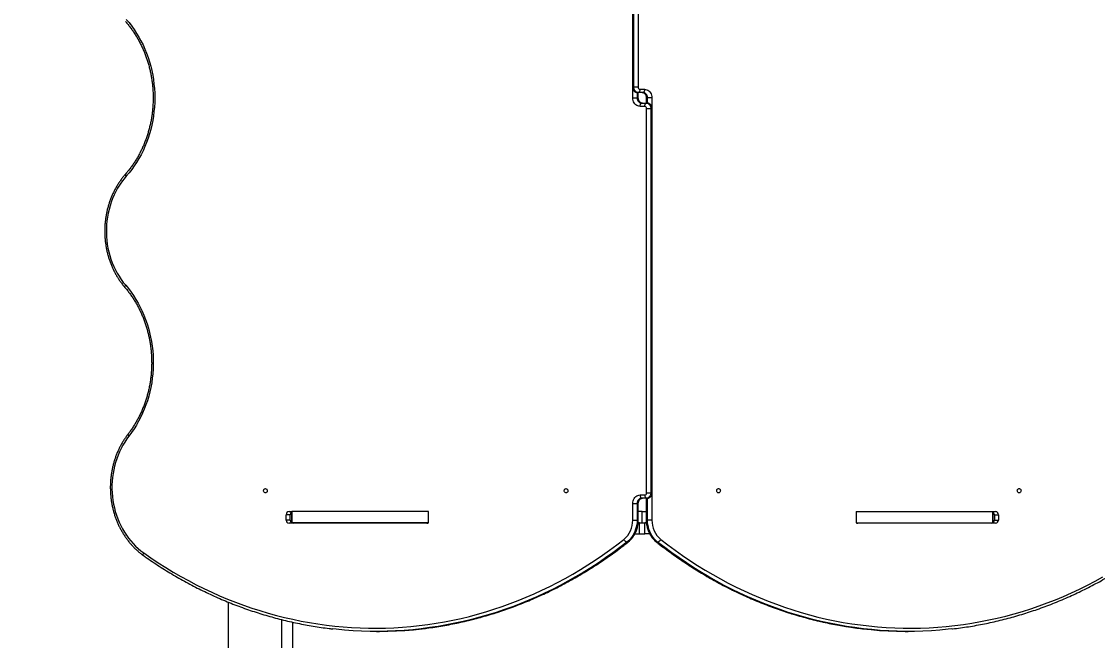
# Model space of a CAD drawing. Header units: millimetres. Extents: x -5839 to 7543, y -6363 to 7210.
# Drawn here: x -1810 to 205, y 1993 to 3152 of the extents above; entities that cross this region are included whole.
import ezdxf

# ---------------------------------------------------------------- set-up
doc = ezdxf.new("R2010")
doc.units = ezdxf.units.MM
for name, color, linetype in [('DIKOM_ОБЪЕКТ', 7, 'Continuous'), ('DIKOM_РАЗМЕР_ЗОНА', 7, 'Continuous'), ('DIKOM_РАЗМЕР_ОБЪЕКТА', 7, 'Continuous')]:
    doc.layers.add(name, color=color, linetype=linetype)
doc.styles.add('style1', font='arial.ttf', dxfattribs={"width": 0.8})
doc.dimstyles.new('1-50', dxfattribs={"dimtxt": 300, "dimasz": 200, "dimexe": 100, "dimexo": 0, "dimgap": 100, "dimtad": 1, "dimdec": 0, "dimtxsty": 'style1', "dimcen": 0, "dimclrd": 7, "dimclre": 7, "dimadec": 1, "dimazin": 2, "dimtfac": 1, "dimtdec": 0, "dimtmove": 0, "dimatfit": 3, "dimfxl": 0, "dimlwd": 25, "dimlwe": 18, "dimarcsym": 0})

# ---------------------------------------------------------------- blocks, each defined once
blk = doc.blocks.new('*D9')
at = {"layer": 'Defpoints', "color": 0, "transparency": 16777216}
for p in [(-4446.7, 5684.5), (1527.1, 5684.5), (1157.2, -2712.8)]:
    blk.add_point(p, dxfattribs=at)
at = {"layer": 'DIKOM_РАЗМЕР_ОБЪЕКТА', "color": 7, "lineweight": 18, "transparency": 16777216}
for p, q in [((1527.1, 5684.5), (-4546.7, 5684.5)), ((1157.2, -2712.8), (-4546.7, -2712.8))]:
    blk.add_line(p, q, dxfattribs=at)
at = {"layer": 'DIKOM_РАЗМЕР_ОБЪЕКТА', "color": 7, "lineweight": 25, "transparency": 16777216}
blk.add_line((-4446.7, -2512.8), (-4446.7, 5484.5), dxfattribs=at)
at = {"layer": 'DIKOM_РАЗМЕР_ОБЪЕКТА', "color": 7, "transparency": 16777216}
for points in [[(-4480, 5484.5), (-4413.4, 5484.5), (-4446.7, 5684.5)], [(-4480, -2512.8), (-4413.4, -2512.8), (-4446.7, -2712.8)]]:
    blk.add_solid(points, dxfattribs=at)
at = {"layer": 'DIKOM_РАЗМЕР_ОБЪЕКТА', "color": 0, "transparency": 16777216, "insert": (-4699.9, 2022.1), "char_height": 300, "attachment_point": 5, "rotation": 90, "style": 'style1'}
blk.add_mtext('8400', dxfattribs=at)
blk = doc.blocks.new('*D10')
at = {"layer": 'Defpoints', "color": 0, "transparency": 16777216}
for p in [(-539.6, 7210.2), (-5389, -4715.6), (1451.9, -4715.6)]:
    blk.add_point(p, dxfattribs=at)
at = {"layer": 'DIKOM_РАЗМЕР_ЗОНА', "color": 7, "lineweight": 18, "transparency": 16777216}
for p, q in [((-539.6, 7210.2), (-5489, 7210.2)), ((1451.9, -4715.6), (-5489, -4715.6))]:
    blk.add_line(p, q, dxfattribs=at)
at = {"layer": 'DIKOM_РАЗМЕР_ЗОНА', "color": 7, "lineweight": 25, "transparency": 16777216}
blk.add_line((-5389, 7010.2), (-5389, -4515.6), dxfattribs=at)
at = {"layer": 'DIKOM_РАЗМЕР_ЗОНА', "color": 7, "transparency": 16777216}
for points in [[(-5422.3, 7010.2), (-5355.6, 7010.2), (-5389, 7210.2)], [(-5422.3, -4515.6), (-5355.6, -4515.6), (-5389, -4715.6)]]:
    blk.add_solid(points, dxfattribs=at)
at = {"layer": 'DIKOM_РАЗМЕР_ЗОНА', "color": 0, "transparency": 16777216, "insert": (-5642.1, 2127.8), "char_height": 300, "attachment_point": 5, "rotation": 90, "style": 'style1'}
blk.add_mtext('11900', dxfattribs=at)
blk = doc.blocks.new('*D11')
at = {"layer": 'Defpoints', "color": 0, "transparency": 16777216}
for p in [(7543.4, 2834.4), (-3824.1, 2391.4), (-3824.1, -6263.5)]:
    blk.add_point(p, dxfattribs=at)
at = {"layer": 'DIKOM_РАЗМЕР_ЗОНА', "color": 7, "lineweight": 18, "transparency": 16777216}
for p, q in [((7543.4, 2834.4), (7543.4, -6363.5)), ((-3824.1, 2391.4), (-3824.1, -6363.5))]:
    blk.add_line(p, q, dxfattribs=at)
at = {"layer": 'DIKOM_РАЗМЕР_ЗОНА', "color": 7, "lineweight": 25, "transparency": 16777216}
blk.add_line((7343.4, -6263.5), (-3624.1, -6263.5), dxfattribs=at)
at = {"layer": 'DIKOM_РАЗМЕР_ЗОНА', "color": 7, "transparency": 16777216}
for points in [[(-3624.1, -6230.1), (-3624.1, -6296.8), (-3824.1, -6263.5)], [(7343.4, -6230.1), (7343.4, -6296.8), (7543.4, -6263.5)]]:
    blk.add_solid(points, dxfattribs=at)
at = {"layer": 'DIKOM_РАЗМЕР_ЗОНА', "color": 0, "transparency": 16777216, "insert": (981.3, -6010.3), "char_height": 300, "attachment_point": 5, "style": 'style1'}
blk.add_mtext('11400', dxfattribs=at)

msp = doc.modelspace()

# ---------------------------------------------------------------- linework, layer by layer
at = {"layer": 'DIKOM_ОБЪЕКТ', "color": 7, "linetype": 'Continuous', "lineweight": 15}
for p, q in [((-665.9, 3749.4), (-665.9, 3029.4)), ((-665.1, 3749.4), (-665.1, 3029.4)), ((-663.6, 3029.4), (-663.6, 3749.4)), ((-655.4, 3749.4), (-655.4, 3029.4)), ((-665.1, 3029.4), (-665.9, 3029.4)), ((-665.5, 3009.4), (-665.5, 3026.2)), ((-665.1, 3029.4), (-663.6, 3029.4)), ((-655.4, 3029.4), (-663.6, 3029.4)), ((-652, 3025.4), (-643.3, 3025.4)), ((-665.5, 3009.4), (-657.3, 3009.4)), ((-657.3, 3019.4), (-657.3, 3009.4)), ((-655.8, 3009.4), (-657.3, 3009.4)), ((-656.5, 3019.4), (-655, 3019.4)), ((-655.8, 3009.4), (-655.8, 3019.4)), ((-655.8, 3009.4), (-655, 3009.4)), ((-655, 3009.4), (-655, 3019.4)), ((-646.3, 3019.4), (-655, 3019.4)), ((-640, 3009.4), (-640, 2999.4)), ((-639.2, 3009.4), (-640, 3009.4)), ((-639.2, 3009.4), (-637.7, 3009.4)), ((-639.2, 3009.4), (-639.2, 2999.4)), ((-629.5, 3009.4), (-637.7, 3009.4)), ((-637.7, 2999.3), (-637.7, 3009.4)), ((-629.5, 3009.4), (-629.5, 2992.5)), ((-642.9, 2993.4), (-651.6, 2993.4)), ((-648.6, 2999.4), (-639.9, 2999.4)), ((-638.4, 2999.4), (-639.9, 2999.4)), ((-639.5, 2269.4), (-639.5, 2989.4)), ((-639.5, 2989.4), (-631.3, 2989.4)), ((-631.3, 2989.4), (-631.3, 2269.4)), ((-629.8, 2989.4), (-631.3, 2989.4)), ((-629.8, 2269.4), (-629.8, 2989.4)), ((-629.8, 2989.4), (-629, 2989.4)), ((-629, 2269.4), (-629, 2989.4)), ((-651.6, 2265.4), (-642.9, 2265.4)), ((-639.9, 2259.4), (-648.6, 2259.4)), ((-640, 2259.4), (-640, 2218.5)), ((-638.4, 2259.4), (-639.9, 2259.4)), ((-639.5, 2269.4), (-631.3, 2269.4)), ((-639.2, 2259.4), (-639.2, 2218.5)), ((-637.7, 2218.5), (-637.7, 2259.4)), ((-629.8, 2269.4), (-631.3, 2269.4)), ((-629.8, 2269.4), (-629, 2269.4)), ((-629.5, 2266.3), (-629.5, 2218.5)), ((-665.5, 2218.5), (-665.5, 2249.4)), ((-665.5, 2249.4), (-657.3, 2249.4)), ((-657.3, 2249.4), (-657.3, 2218.5)), ((-655.8, 2249.4), (-657.3, 2249.4)), ((-655.8, 2218.5), (-655.8, 2249.4)), ((-655.8, 2249.4), (-655, 2249.4)), ((-655, 2218.5), (-655, 2249.4)), ((-1314.1, 2218.4), (-1314.1, 2228.4)), ((-1306.6, 2228.4), (-1314.1, 2228.4)), ((-1306.6, 2218.4), (-1314.1, 2218.4)), ((-1308.9, 2234.4), (-1303.8, 2234.4)), ((-1306.6, 2218.4), (-1306.6, 2228.4)), ((-1303.9, 2213.4), (-1303.9, 2233.6)), ((-1303.8, 2234.4), (-1303.8, 2213.4)), ((-1303.4, 2234.4), (-1303.8, 2234.4)), ((-1303.4, 2213.4), (-1303.4, 2234.4)), ((-1047.7, 2234.4), (-1303.4, 2234.4)), ((-1047.7, 2213.4), (-1047.7, 2234.4)), ((-665.5, 2218.5), (-657.3, 2218.5)), ((-655.8, 2218.5), (-657.3, 2218.5)), ((-655.8, 2218.5), (-655, 2218.5)), ((-647.5, 2234.4), (-655, 2234.4)), ((-655, 2213.4), (-655, 2218.5)), ((-647.5, 2213.4), (-647.5, 2234.4)), ((-647.5, 2234.4), (-640, 2234.4)), ((-639.2, 2218.5), (-640, 2218.5)), ((-640, 2218.5), (-640, 2213.4)), ((-639.2, 2218.5), (-637.7, 2218.5)), ((-629.5, 2218.5), (-637.7, 2218.5)), ((-247.2, 2234.4), (-247.2, 2213.4)), ((-247.2, 2234.4), (8.5, 2234.4)), ((8.5, 2234.4), (8.5, 2213.4)), ((8.5, 2234.4), (8.9, 2234.4)), ((8.9, 2213.4), (8.9, 2234.4)), ((8.9, 2234.4), (14, 2234.4)), ((9, 2233.6), (9, 2213.4)), ((11.7, 2228.4), (19.2, 2228.4)), ((11.7, 2228.4), (11.7, 2218.4)), ((11.7, 2218.4), (19.2, 2218.4)), ((19.2, 2228.4), (19.2, 2218.4)), ((-1050.8, 2212.4), (-1308.9, 2212.4)), ((-1304.3, 2213.4), (-1303.9, 2213.4)), ((-1303.4, 2213.4), (-1303.8, 2213.4)), ((-1047.7, 2213.4), (-1303.4, 2213.4)), ((-1301.5, 2213.4), (-1301.5, 2212.4)), ((-655.2, 2213.4), (-652.5, 2213.4)), ((-655.2, 2213.4), (-655, 2213.4)), ((-652.5, 2213.4), (-655, 2213.4)), ((-652.5, 2192.4), (-652.5, 2213.4)), ((-652.5, 2213.4), (-642.5, 2213.4)), ((-642.5, 2192.4), (-642.5, 2213.4)), ((-639.7, 2213.4), (-642.5, 2213.4)), ((-642.5, 2213.4), (-640, 2213.4)), ((-639.7, 2213.4), (-640, 2213.4)), ((-247.2, 2213.4), (8.5, 2213.4)), ((14, 2212.4), (-244.1, 2212.4)), ((8.5, 2213.4), (8.9, 2213.4)), ((9.4, 2213.4), (9, 2213.4)), ((-674.7, 2177.2), (-676.2, 2177.2)), ((-661.5, 2192.4), (-652.5, 2192.4)), ((-652.5, 2192.4), (-642.5, 2192.4)), ((-633.5, 2192.4), (-642.5, 2192.4)), ((-620.3, 2177.2), (-618.8, 2177.2)), ((-1422.5, 1917.8), (-1422.5, 2064.6)), ((-1322.5, 1943.2), (-1322.5, 2031.9)), ((-1301.5, 1943.2), (-1301.5, 2027)), ((-1145.4, 2009.9), (-1143.9, 2009.9)), ((-151, 2009.9), (-149.5, 2009.9))]:
    msp.add_line(p, q, dxfattribs=at)
at = {"layer": 'DIKOM_ОБЪЕКТ', "color": 7, "linetype": 'Continuous', "lineweight": 15, "flags": 128}
for points in [[(-1613.7, 3156.3), (-1608.5, 3150.2), (-1603.5, 3143.8), (-1598.8, 3137.1), (-1594.3, 3130.2), (-1590, 3123.2), (-1586.1, 3115.9), (-1582.3, 3108.4), (-1578.9, 3100.8), (-1575.7, 3093), (-1572.8, 3085.1), (-1570.2, 3077), (-1567.9, 3068.8), (-1565.9, 3060.5), (-1564.2, 3052.1), (-1562.9, 3043.7), (-1561.8, 3035.2), (-1561, 3026.6), (-1560.5, 3018), (-1560.4, 3009.4), (-1560.5, 3000.8), (-1561, 2992.2), (-1561.8, 2983.6), (-1562.8, 2975.1), (-1564.2, 2966.7), (-1565.9, 2958.3), (-1567.9, 2950), (-1570.2, 2941.8), (-1572.8, 2933.7), (-1575.7, 2925.8), (-1578.9, 2918), (-1582.3, 2910.4), (-1586, 2902.9), (-1590, 2895.6), (-1594.3, 2888.5), (-1598.8, 2881.7), (-1603.5, 2875), (-1608.5, 2868.6), (-1613.7, 2862.5)], [(-665.1, 3029.4), (-665, 3027.4), (-664.5, 3025.6), (-663.7, 3023.8), (-662.6, 3022.3), (-661.3, 3021.1), (-659.8, 3020.1), (-658.2, 3019.6), (-656.5, 3019.4)], [(-655, 3019.4), (-656.7, 3019.6), (-658.3, 3020.1), (-659.8, 3021.1), (-661.1, 3022.3), (-662.2, 3023.8), (-663, 3025.6), (-663.5, 3027.4), (-663.6, 3029.4)], [(-652, 3025.4), (-652, 3024.2), (-652.2, 3023.1), (-652.5, 3022), (-652.9, 3021.1), (-653.3, 3020.4), (-653.8, 3019.8), (-654.4, 3019.5), (-655, 3019.4)], [(-643.3, 3025.4), (-643.4, 3024.2), (-643.5, 3023.1), (-643.8, 3022), (-644.2, 3021.1), (-644.7, 3020.4), (-645.2, 3019.8), (-645.7, 3019.5), (-646.3, 3019.4)], [(-643.3, 3025.4), (-641.2, 3025.2), (-639, 3024.6), (-637, 3023.6), (-635.2, 3022.3), (-633.5, 3020.7), (-632.1, 3018.8), (-631, 3016.6), (-630.1, 3014.3), (-629.6, 3011.9), (-629.5, 3009.4)], [(-651.6, 2993.4), (-653.8, 2993.6), (-655.9, 2994.2), (-657.9, 2995.1), (-659.8, 2996.4), (-661.4, 2998.1), (-662.8, 3000), (-664, 3002.1), (-664.8, 3004.4), (-665.3, 3006.9), (-665.5, 3009.4)], [(-657.3, 3009.4), (-657.1, 3007.4), (-656.6, 3005.6), (-655.8, 3003.8), (-654.7, 3002.3), (-653.4, 3001.1), (-651.9, 3000.1), (-650.3, 2999.6), (-648.6, 2999.4)], [(-647.1, 2999.4), (-648.8, 2999.6), (-650.4, 3000.1), (-651.9, 3001.1), (-653.2, 3002.3), (-654.3, 3003.8), (-655.1, 3005.6), (-655.6, 3007.4), (-655.8, 3009.4)], [(-647.8, 3019.4), (-646.1, 3019.2), (-644.5, 3018.6), (-643, 3017.7), (-641.7, 3016.5), (-640.6, 3014.9), (-639.8, 3013.2), (-639.3, 3011.3), (-639.2, 3009.4)], [(-637.7, 3009.4), (-637.8, 3011.3), (-638.3, 3013.2), (-639.1, 3014.9), (-640.2, 3016.5), (-641.5, 3017.7), (-643, 3018.6), (-644.6, 3019.2), (-646.3, 3019.4)], [(-651.6, 2993.4), (-651.5, 2994.6), (-651.4, 2995.7), (-651.1, 2996.7), (-650.7, 2997.6), (-650.3, 2998.4), (-649.8, 2998.9), (-649.2, 2999.3), (-648.6, 2999.4)], [(-642.9, 2993.4), (-642.9, 2994.6), (-642.7, 2995.7), (-642.4, 2996.7), (-642.1, 2997.6), (-641.6, 2998.4), (-641.1, 2998.9), (-640.5, 2999.3), (-639.9, 2999.4)], [(-639.9, 2999.4), (-638.3, 2999.2), (-636.6, 2998.6), (-635.1, 2997.7), (-633.8, 2996.5), (-632.7, 2994.9), (-631.9, 2993.2), (-631.5, 2991.3), (-631.3, 2989.4)], [(-629.8, 2989.4), (-630, 2991.3), (-630.4, 2993.2), (-631.2, 2994.9), (-632.3, 2996.5), (-633.6, 2997.7), (-635.1, 2998.6), (-636.8, 2999.2), (-638.4, 2999.4)], [(-1613.7, 2862.5), (-1618.1, 2857.2), (-1622.3, 2851.7), (-1626.2, 2845.9), (-1629.9, 2840), (-1633.3, 2833.8), (-1636.4, 2827.4), (-1639.2, 2820.9), (-1641.8, 2814.2), (-1644, 2807.3), (-1645.9, 2800.4), (-1647.6, 2793.3), (-1648.9, 2786.1), (-1649.9, 2778.9), (-1650.6, 2771.6), (-1650.9, 2764.3), (-1651, 2757), (-1650.7, 2749.7), (-1650.1, 2742.4), (-1649.2, 2735.2), (-1647.9, 2728), (-1646.4, 2720.9), (-1644.5, 2713.9), (-1642.3, 2707.1), (-1639.9, 2700.3), (-1637.1, 2693.7), (-1634.1, 2687.3), (-1630.7, 2681.1), (-1627.1, 2675.1), (-1623.3, 2669.3), (-1619.2, 2663.7), (-1614.8, 2658.4)], [(-1615.2, 2866.4), (-1615.2, 2866.4), (-1615.4, 2866), (-1615.4, 2865.5), (-1615.2, 2864.8), (-1614.9, 2864.1), (-1614.4, 2863.3), (-1613.7, 2862.5)], [(-1616.4, 2654.4), (-1616.4, 2654.5), (-1616.6, 2654.8), (-1616.6, 2655.4), (-1616.4, 2656), (-1616, 2656.7), (-1615.5, 2657.5), (-1614.8, 2658.4)], [(-1614.8, 2658.4), (-1609.7, 2652.1), (-1604.7, 2645.6), (-1600, 2638.8), (-1595.6, 2631.9), (-1591.4, 2624.7), (-1587.5, 2617.3), (-1583.9, 2609.7), (-1580.5, 2602), (-1577.4, 2594.1), (-1574.6, 2586.1), (-1572.1, 2577.9), (-1569.9, 2569.7), (-1568, 2561.3), (-1566.4, 2552.8), (-1565.1, 2544.3), (-1564.2, 2535.7), (-1563.5, 2527.1), (-1563.2, 2518.5), (-1563.1, 2509.8), (-1563.4, 2501.2), (-1564, 2492.6), (-1564.9, 2484), (-1566.1, 2475.4), (-1567.7, 2467), (-1569.5, 2458.6), (-1571.6, 2450.3), (-1574.1, 2442.1), (-1576.8, 2434), (-1579.9, 2426.1), (-1583.2, 2418.4), (-1586.8, 2410.8), (-1590.6, 2403.4), (-1594.8, 2396.1), (-1599.1, 2389.1), (-1603.8, 2382.3), (-1608.7, 2375.8)], [(-1610.4, 2379.4), (-1610.6, 2379.1), (-1610.5, 2378.6), (-1610.3, 2378), (-1609.9, 2377.3), (-1609.4, 2376.6), (-1608.7, 2375.8)], [(-1608.7, 2375.8), (-1612.7, 2370.3), (-1616.5, 2364.6), (-1620.1, 2358.7), (-1623.4, 2352.5), (-1626.4, 2346.2), (-1629.1, 2339.8), (-1631.6, 2333.1), (-1633.8, 2326.4), (-1635.6, 2319.5), (-1637.2, 2312.5), (-1638.5, 2305.5), (-1639.5, 2298.4), (-1640.1, 2291.2), (-1640.5, 2284), (-1640.5, 2276.8), (-1640.2, 2269.6), (-1639.6, 2262.4), (-1638.7, 2255.3), (-1637.5, 2248.2), (-1636, 2241.2), (-1634.2, 2234.3), (-1632.1, 2227.6), (-1629.7, 2220.9), (-1627, 2214.4), (-1624, 2208.1), (-1620.8, 2201.9), (-1617.3, 2195.9), (-1613.5, 2190.2), (-1609.5, 2184.6), (-1605.3, 2179.3), (-1600.8, 2174.3), (-1596.2, 2169.5), (-1591.3, 2165), (-1586.2, 2160.8), (-1581, 2156.9)], [(-1353.1, 2277.4), (-1352.1, 2277.2), (-1351.1, 2276.7), (-1350.4, 2275.9), (-1349.9, 2274.8), (-1349.6, 2273.7), (-1349.7, 2272.5), (-1350.1, 2271.4), (-1350.7, 2270.4), (-1351.6, 2269.8), (-1352.6, 2269.4), (-1353.6, 2269.4), (-1354.6, 2269.8), (-1355.4, 2270.4), (-1356.1, 2271.4), (-1356.5, 2272.5), (-1356.5, 2273.7), (-1356.3, 2274.8), (-1355.8, 2275.9), (-1355, 2276.7), (-1354.1, 2277.2), (-1353.1, 2277.4)], [(-790.2, 2277.4), (-789.1, 2277.2), (-788.2, 2276.7), (-787.5, 2275.9), (-786.9, 2274.8), (-786.7, 2273.7), (-786.8, 2272.5), (-787.2, 2271.4), (-787.8, 2270.4), (-788.7, 2269.8), (-789.7, 2269.4), (-790.7, 2269.4), (-791.7, 2269.8), (-792.5, 2270.4), (-793.2, 2271.4), (-793.5, 2272.5), (-793.6, 2273.7), (-793.4, 2274.8), (-792.9, 2275.9), (-792.1, 2276.7), (-791.2, 2277.2), (-790.2, 2277.4)], [(-504.8, 2269.4), (-505.8, 2269.6), (-506.7, 2270.1), (-507.5, 2270.9), (-508, 2271.9), (-508.2, 2273.1), (-508.1, 2274.3), (-507.8, 2275.4), (-507.1, 2276.3), (-506.3, 2277), (-505.3, 2277.3), (-504.2, 2277.3), (-503.3, 2277), (-502.4, 2276.3), (-501.8, 2275.4), (-501.4, 2274.3), (-501.3, 2273.1), (-501.5, 2271.9), (-502, 2270.9), (-502.8, 2270.1), (-503.7, 2269.6), (-504.8, 2269.4)], [(58.2, 2269.4), (57.1, 2269.6), (56.2, 2270.1), (55.5, 2270.9), (54.9, 2271.9), (54.7, 2273.1), (54.8, 2274.3), (55.2, 2275.4), (55.8, 2276.3), (56.7, 2277), (57.6, 2277.3), (58.7, 2277.3), (59.7, 2277), (60.5, 2276.3), (61.2, 2275.4), (61.5, 2274.3), (61.6, 2273.1), (61.4, 2271.9), (60.9, 2270.9), (60.1, 2270.1), (59.2, 2269.6), (58.2, 2269.4)], [(-665.5, 2249.4), (-665.3, 2251.9), (-664.8, 2254.3), (-664, 2256.6), (-662.8, 2258.8), (-661.4, 2260.7), (-659.8, 2262.3), (-657.9, 2263.6), (-655.9, 2264.6), (-653.8, 2265.2), (-651.6, 2265.4)], [(-648.6, 2259.4), (-650.3, 2259.2), (-651.9, 2258.6), (-653.4, 2257.7), (-654.7, 2256.5), (-655.8, 2254.9), (-656.6, 2253.2), (-657.1, 2251.3), (-657.3, 2249.4)], [(-655.8, 2249.4), (-655.6, 2251.3), (-655.1, 2253.2), (-654.3, 2254.9), (-653.2, 2256.5), (-651.9, 2257.7), (-650.4, 2258.6), (-648.8, 2259.2), (-647.1, 2259.4)], [(-651.6, 2265.4), (-651.5, 2264.2), (-651.4, 2263.1), (-651.1, 2262), (-650.7, 2261.1), (-650.3, 2260.4), (-649.8, 2259.8), (-649.2, 2259.5), (-648.6, 2259.4)], [(-642.9, 2265.4), (-642.9, 2264.2), (-642.7, 2263.1), (-642.4, 2262), (-642.1, 2261.1), (-641.6, 2260.4), (-641.1, 2259.8), (-640.5, 2259.5), (-639.9, 2259.4)], [(-631.3, 2269.4), (-631.5, 2267.4), (-631.9, 2265.6), (-632.7, 2263.8), (-633.8, 2262.3), (-635.1, 2261.1), (-636.6, 2260.1), (-638.3, 2259.6), (-639.9, 2259.4)], [(-638.4, 2259.4), (-636.8, 2259.6), (-635.1, 2260.1), (-633.6, 2261.1), (-632.3, 2262.3), (-631.2, 2263.8), (-630.4, 2265.6), (-630, 2267.4), (-629.8, 2269.4)], [(-657.3, 2218.5), (-657.4, 2214.1), (-657.9, 2209.7), (-658.8, 2205.4), (-659.9, 2201.2), (-661.4, 2197.1), (-663.2, 2193.2), (-665.3, 2189.5), (-667.6, 2186), (-670.3, 2182.8), (-673.1, 2179.8), (-676.2, 2177.2)], [(-674.7, 2177.2), (-671.6, 2179.8), (-668.8, 2182.8), (-666.1, 2186), (-663.8, 2189.5), (-661.7, 2193.2), (-659.9, 2197.1), (-658.4, 2201.2), (-657.3, 2205.4), (-656.4, 2209.7), (-655.9, 2214.1), (-655.8, 2218.5)], [(-639.2, 2218.5), (-639, 2214.1), (-638.5, 2209.7), (-637.6, 2205.4), (-636.5, 2201.2), (-635, 2197.1), (-633.2, 2193.2), (-631.1, 2189.5), (-628.8, 2186), (-626.2, 2182.8), (-623.3, 2179.8), (-620.3, 2177.2)], [(-618.8, 2177.2), (-621.8, 2179.8), (-624.7, 2182.8), (-627.3, 2186), (-629.6, 2189.5), (-631.7, 2193.2), (-633.5, 2197.1), (-635, 2201.2), (-636.1, 2205.4), (-637, 2209.7), (-637.5, 2214.1), (-637.7, 2218.5)], [(-1581, 2156.9), (-1567.4, 2147.5), (-1553.7, 2138.4), (-1539.8, 2129.6), (-1525.8, 2121.1), (-1511.6, 2112.9), (-1497.3, 2105), (-1482.9, 2097.4), (-1468.3, 2090.2), (-1453.6, 2083.3), (-1438.9, 2076.7), (-1424, 2070.5), (-1409, 2064.5), (-1393.9, 2058.9), (-1378.7, 2053.7), (-1363.5, 2048.8), (-1348.1, 2044.2), (-1332.7, 2039.9), (-1317.2, 2036), (-1301.7, 2032.5), (-1286.1, 2029.2), (-1270.5, 2026.4), (-1254.8, 2023.9), (-1239, 2021.7), (-1223.3, 2019.8), (-1207.5, 2018.4), (-1191.7, 2017.2), (-1175.8, 2016.5), (-1160, 2016), (-1144.2, 2015.9), (-1128.3, 2016.2), (-1112.5, 2016.8), (-1096.7, 2017.8), (-1080.9, 2019.1), (-1065.1, 2020.8), (-1049.3, 2022.8), (-1033.6, 2025.2), (-1018, 2027.9), (-1002.3, 2030.9), (-986.8, 2034.3), (-971.3, 2038.1), (-955.8, 2042.2), (-940.5, 2046.6), (-925.2, 2051.4), (-909.9, 2056.5), (-894.8, 2061.9), (-879.8, 2067.7), (-864.8, 2073.8), (-850, 2080.2), (-835.3, 2087), (-820.7, 2094.1), (-806.2, 2101.5), (-791.8, 2109.2), (-777.6, 2117.3), (-763.5, 2125.6), (-749.6, 2134.3), (-735.8, 2143.2), (-722.1, 2152.5), (-708.6, 2162.1), (-695.3, 2172), (-682.1, 2182.1)], [(-676.2, 2177.2), (-689.4, 2167), (-702.8, 2157), (-716.4, 2147.4), (-730.2, 2138), (-744.1, 2129), (-758.1, 2120.3), (-772.3, 2111.9), (-786.6, 2103.8), (-801.1, 2096), (-815.6, 2088.6), (-830.3, 2081.4), (-845.1, 2074.6), (-860.1, 2068.2), (-875.1, 2062), (-890.2, 2056.2), (-905.4, 2050.7), (-920.8, 2045.6), (-936.1, 2040.8), (-951.6, 2036.3), (-967.2, 2032.2), (-982.8, 2028.5), (-998.4, 2025), (-1014.1, 2022), (-1029.9, 2019.2), (-1045.7, 2016.9), (-1061.3, 2014.8)], [(-1059.7, 2014.9), (-1044.2, 2016.9), (-1028.4, 2019.2), (-1012.6, 2022), (-996.9, 2025), (-981.3, 2028.5), (-965.7, 2032.2), (-950.1, 2036.3), (-934.6, 2040.8), (-919.3, 2045.6), (-903.9, 2050.7), (-888.7, 2056.2), (-873.6, 2062), (-858.6, 2068.2), (-843.6, 2074.6), (-828.8, 2081.4), (-814.1, 2088.6), (-799.6, 2096), (-785.1, 2103.8), (-770.8, 2111.9), (-756.6, 2120.3), (-742.6, 2129), (-728.7, 2138), (-714.9, 2147.4), (-701.3, 2157), (-687.9, 2167), (-674.7, 2177.2)], [(-676.2, 2177.2), (-676.8, 2177.3), (-677.5, 2177.6), (-678.3, 2178), (-679.1, 2178.6), (-680, 2179.4), (-680.7, 2180.2), (-681.5, 2181.2), (-682.1, 2182.1)], [(-673.9, 2177.4), (-674.1, 2177.3), (-674.7, 2177.2)], [(-621, 2177.4), (-620.8, 2177.3), (-620.3, 2177.2)], [(-620.3, 2177.2), (-607, 2167), (-593.6, 2157), (-580, 2147.4), (-566.3, 2138.1), (-552.4, 2129), (-538.4, 2120.3), (-524.2, 2111.9), (-509.9, 2103.8), (-495.4, 2096.1), (-480.9, 2088.6), (-466.2, 2081.5), (-451.4, 2074.7), (-436.5, 2068.2), (-421.4, 2062.1), (-406.3, 2056.3), (-391.1, 2050.8), (-375.8, 2045.6), (-360.4, 2040.8), (-345, 2036.4), (-329.4, 2032.3), (-313.8, 2028.5), (-298.2, 2025.1), (-282.5, 2022), (-266.7, 2019.3), (-250.9, 2016.9), (-235.3, 2014.9)], [(-618.8, 2177.2), (-618.1, 2177.3), (-617.4, 2177.6), (-616.6, 2178), (-615.8, 2178.6), (-615, 2179.4), (-614.2, 2180.2), (-613.5, 2181.2), (-612.8, 2182.1)], [(-233.7, 2014.9), (-249.4, 2016.9), (-265.2, 2019.3), (-281, 2022), (-296.7, 2025.1), (-312.3, 2028.5), (-327.9, 2032.3), (-343.5, 2036.4), (-358.9, 2040.8), (-374.3, 2045.6), (-389.6, 2050.8), (-404.8, 2056.3), (-419.9, 2062.1), (-435, 2068.2), (-449.9, 2074.7), (-464.7, 2081.5), (-479.4, 2088.6), (-493.9, 2096.1), (-508.4, 2103.8), (-522.7, 2111.9), (-536.9, 2120.3), (-550.9, 2129), (-564.8, 2138.1), (-578.5, 2147.4), (-592.1, 2157), (-605.5, 2167), (-618.8, 2177.2)], [(-612.8, 2182.1), (-599.4, 2171.8), (-585.9, 2161.8), (-572.2, 2152.1), (-558.3, 2142.7), (-544.2, 2133.6), (-530, 2124.8), (-515.7, 2116.3), (-501.2, 2108.2), (-486.6, 2100.4), (-471.8, 2092.9), (-457, 2085.8), (-442, 2078.9), (-426.9, 2072.5), (-411.7, 2066.3), (-396.4, 2060.6), (-381, 2055.1), (-365.5, 2050), (-349.9, 2045.3), (-334.3, 2040.9), (-318.6, 2036.8), (-302.8, 2033.1), (-287, 2029.8), (-271.1, 2026.8), (-255.1, 2024.2), (-239.1, 2021.9), (-223.1, 2020), (-207.1, 2018.5), (-191, 2017.3), (-174.9, 2016.5), (-158.8, 2016), (-142.7, 2015.9), (-126.6, 2016.2), (-110.5, 2016.8), (-94.4, 2017.8), (-78.4, 2019.2), (-62.3, 2020.9), (-46.3, 2023), (-30.4, 2025.4), (-14.5, 2028.2), (1.4, 2031.3), (17.2, 2034.8), (33, 2038.7), (48.7, 2042.9), (64.3, 2047.4), (79.8, 2052.4), (95.3, 2057.6), (110.6, 2063.2), (125.9, 2069.2), (141, 2075.5), (156.1, 2082.1), (171, 2089.1), (185.8, 2096.4), (200.5, 2104), (215, 2111.9)], [(-1581.5, 2152), (-1581.7, 2152.2), (-1581.9, 2152.6), (-1582.1, 2153.3), (-1582, 2154), (-1581.8, 2154.9), (-1581.5, 2155.9), (-1581, 2156.9)], [(-1061.3, 2014.8), (-1061.6, 2014.8), (-1077.4, 2013.1), (-1093.3, 2011.8), (-1109.3, 2010.8), (-1125.2, 2010.2), (-1141.1, 2009.9), (-1157.1, 2010), (-1173, 2010.5), (-1188.9, 2011.2), (-1204.9, 2012.4), (-1220.7, 2013.9), (-1227, 2014.6)], [(-1143.9, 2009.9), (-1139.6, 2009.9), (-1123.7, 2010.2), (-1107.8, 2010.8), (-1091.8, 2011.8), (-1075.9, 2013.1), (-1060.1, 2014.8), (-1059.7, 2014.9)], [(-235.3, 2014.9), (-235.1, 2014.8), (-219.2, 2013.2), (-203.3, 2011.8), (-187.4, 2010.9), (-171.5, 2010.2), (-155.6, 2009.9), (-151, 2009.9)], [(-67.8, 2014.6), (-74.5, 2013.8), (-90.4, 2012.4), (-106.3, 2011.2), (-122.2, 2010.4), (-138.1, 2010), (-154.1, 2009.9), (-170, 2010.2), (-185.9, 2010.9), (-201.8, 2011.8), (-217.7, 2013.2), (-233.6, 2014.8), (-233.7, 2014.9)]]:
    msp.add_lwpolyline(points, dxfattribs=at)
at = {"layer": 'DIKOM_ОБЪЕКТ', "color": 7, "linetype": 'Continuous', "lineweight": 15}
for centre, radius, start, end in [((-651.7, 3029.1), 3.76, 176.1892, 265.5983), ((-643.2, 2989.6), 3.76, 356.1911, 85.5974), ((-643.2, 2269.1), 3.76, 274.4017, 3.8108), ((-1308.5, 2228.8), 5.64, 94.4004, 183.8132), ((-1308.5, 2218), 5.64, 176.1878, 265.6009), ((-1300.5, 2228.6), 6.12, 122.6117, 181.6627), ((-1301, 2218), 5.64, 176.1875, 265.6012), ((-711.6, 2217.6), 46.2, 309.7568, 1.0733), ((-583.3, 2217.6), 46.2, 178.9271, 230.243), ((6.1, 2218), 5.64, 274.4022, 3.8107), ((5.6, 2228.6), 6.12, 358.3411, 57.3862), ((13.6, 2228.8), 5.64, 356.1891, 85.5966), ((13.6, 2218), 5.64, 274.4024, 3.8119), ((-1050.9, 2217.1), 4.72, 270.3826, 308.0064), ((-244, 2217.1), 4.72, 232.0016, 269.6087)]:
    msp.add_arc(centre, radius, start, end, dxfattribs=at)
for points, knots in [([(-1615.2, 3152.4), (-1614.4, 3151.4), (-1611.9, 3148.6), (-1608, 3143.7), (-1603.5, 3137.7), (-1599.2, 3131.5), (-1595.1, 3125.1), (-1591.3, 3118.6), (-1587.7, 3111.8), (-1584.3, 3104.9), (-1581.1, 3097.9), (-1578.2, 3090.7), (-1575.6, 3083.4), (-1573.1, 3075.9), (-1571, 3068.4), (-1569.1, 3060.8), (-1567.5, 3053.1), (-1566.1, 3045.3), (-1565, 3037.4), (-1564.2, 3029.6), (-1563.6, 3021.6), (-1563.4, 3013.7), (-1563.3, 3005.8), (-1563.6, 2997.8), (-1564.1, 2989.9), (-1564.9, 2982), (-1566, 2974.2), (-1567.3, 2966.4), (-1569, 2958.7), (-1570.8, 2951), (-1572.9, 2943.5), (-1575.3, 2936.1), (-1578, 2928.7), (-1580.8, 2921.5), (-1584, 2914.5), (-1587.3, 2907.6), (-1590.9, 2900.8), (-1594.8, 2894.2), (-1598.8, 2887.8), (-1603.1, 2881.6), (-1607.6, 2875.6), (-1611.6, 2870.6), (-1614.2, 2867.6), (-1615.2, 2866.4)], [0, 0, 0, 0, 0.01296, 0.037907, 0.062852, 0.087792, 0.112728, 0.137659, 0.162588, 0.187512, 0.212436, 0.237356, 0.262274, 0.287191, 0.312105, 0.337019, 0.361932, 0.386843, 0.411753, 0.436663, 0.461573, 0.486482, 0.51139, 0.536299, 0.561206, 0.586115, 0.611022, 0.63593, 0.660838, 0.685747, 0.710656, 0.735566, 0.760476, 0.785388, 0.810301, 0.835216, 0.860132, 0.885051, 0.909973, 0.934898, 0.959826, 0.984758, 1, 1, 1, 1]), ([(-665.9, 3029.4), (-665.9, 3028.9), (-665.9, 3027.9), (-665.5, 3026.2), (-664.8, 3024.6), (-663.9, 3023), (-662.6, 3021.7), (-661.2, 3020.6), (-659.6, 3019.9), (-658, 3019.5), (-656.9, 3019.4), (-656.5, 3019.4)], [0, 0, 0, 0, 0.087179, 0.204686, 0.322989, 0.441542, 0.55974, 0.676964, 0.792728, 0.906799, 1, 1, 1, 1]), ([(-647.1, 2999.4), (-647.3, 2999.4), (-647.9, 2999.4), (-648.9, 2999.6), (-650.2, 3000.2), (-651.4, 3001), (-652.5, 3002.1), (-653.4, 3003.4), (-654.1, 3004.9), (-654.7, 3006.5), (-654.9, 3008), (-655, 3009), (-655, 3009.4)], [0, 0, 0, 0, 0.04661, 0.171829, 0.281357, 0.397525, 0.508628, 0.616292, 0.721928, 0.826445, 0.930319, 1, 1, 1, 1]), ([(-647.8, 3019.4), (-647.6, 3019.4), (-647, 3019.4), (-646, 3019.1), (-644.7, 3018.6), (-643.5, 3017.8), (-642.4, 3016.7), (-641.5, 3015.4), (-640.8, 3013.9), (-640.3, 3012.3), (-640, 3010.7), (-640, 3009.8), (-640, 3009.4)], [0, 0, 0, 0, 0.046607, 0.171826, 0.28135, 0.397524, 0.508628, 0.616292, 0.721929, 0.826445, 0.930319, 1, 1, 1, 1]), ([(-629, 2989.4), (-629, 2989.8), (-629, 2990.9), (-629.4, 2992.5), (-630.1, 2994.2), (-631.1, 2995.7), (-632.3, 2997.1), (-633.7, 2998.1), (-635.3, 2998.9), (-636.9, 2999.3), (-638, 2999.4), (-638.4, 2999.4)], [0, 0, 0, 0, 0.087179, 0.204687, 0.322986, 0.441541, 0.559742, 0.676962, 0.792726, 0.9068, 1, 1, 1, 1]), ([(-1615.2, 2866.4), (-1616, 2865.6), (-1618.1, 2863.1), (-1621.6, 2858.8), (-1625.4, 2853.5), (-1629.1, 2848), (-1632.5, 2842.3), (-1635.7, 2836.5), (-1638.6, 2830.5), (-1641.3, 2824.3), (-1643.8, 2818), (-1646, 2811.6), (-1647.9, 2805.1), (-1649.6, 2798.5), (-1651, 2791.8), (-1652.2, 2785), (-1653.1, 2778.2), (-1653.7, 2771.3), (-1654, 2764.4), (-1654, 2757.5), (-1653.8, 2750.6), (-1653.3, 2743.8), (-1652.5, 2736.9), (-1651.5, 2730.1), (-1650.2, 2723.4), (-1648.6, 2716.7), (-1646.7, 2710.2), (-1644.6, 2703.7), (-1642.2, 2697.4), (-1639.6, 2691.2), (-1636.7, 2685.1), (-1633.6, 2679.2), (-1630.3, 2673.5), (-1626.7, 2667.9), (-1622.9, 2662.6), (-1619.5, 2658.1), (-1617.2, 2655.4), (-1616.4, 2654.4)], [0, 0, 0, 0, 0.015669, 0.044914, 0.074166, 0.103426, 0.132693, 0.161969, 0.191249, 0.220535, 0.249825, 0.279119, 0.308417, 0.337717, 0.367021, 0.396325, 0.425632, 0.45494, 0.48425, 0.513559, 0.542871, 0.572183, 0.601494, 0.630806, 0.660117, 0.689428, 0.718739, 0.748047, 0.777355, 0.806659, 0.835961, 0.86526, 0.894555, 0.923845, 0.953128, 0.982405, 1, 1, 1, 1]), ([(-1616.4, 2654.4), (-1615.6, 2653.5), (-1613.1, 2650.6), (-1609.2, 2645.7), (-1604.8, 2639.6), (-1600.6, 2633.4), (-1596.6, 2626.9), (-1592.8, 2620.3), (-1589.3, 2613.5), (-1586, 2606.6), (-1582.9, 2599.5), (-1580.1, 2592.2), (-1577.5, 2584.9), (-1575.2, 2577.4), (-1573.1, 2569.8), (-1571.3, 2562.2), (-1569.7, 2554.4), (-1568.5, 2546.6), (-1567.5, 2538.8), (-1566.7, 2530.9), (-1566.3, 2523), (-1566.1, 2515), (-1566.1, 2507.1), (-1566.5, 2499.2), (-1567.1, 2491.3), (-1568, 2483.4), (-1569.1, 2475.6), (-1570.6, 2467.8), (-1572.3, 2460.1), (-1574.2, 2452.5), (-1576.4, 2445), (-1578.9, 2437.6), (-1581.6, 2430.3), (-1584.6, 2423.1), (-1587.8, 2416.1), (-1591.2, 2409.3), (-1594.9, 2402.6), (-1598.8, 2396), (-1602.9, 2389.7), (-1606.8, 2384.2), (-1609.4, 2380.8), (-1610.4, 2379.4)], [0, 0, 0, 0, 0.013611, 0.039808, 0.066003, 0.092193, 0.118378, 0.14456, 0.170737, 0.196913, 0.223085, 0.249255, 0.275423, 0.301589, 0.327754, 0.353917, 0.380079, 0.40624, 0.4324, 0.45856, 0.484719, 0.510878, 0.537036, 0.563194, 0.589352, 0.615509, 0.641667, 0.667825, 0.693983, 0.720141, 0.746301, 0.77246, 0.798621, 0.824783, 0.850947, 0.877112, 0.90328, 0.92945, 0.955623, 0.9818, 1, 1, 1, 1]), ([(-1610.4, 2379.4), (-1611.1, 2378.5), (-1613.1, 2375.9), (-1616.3, 2371.3), (-1619.9, 2365.8), (-1623.2, 2360), (-1626.3, 2354.1), (-1629.2, 2348.1), (-1631.8, 2341.9), (-1634.2, 2335.5), (-1636.3, 2329.1), (-1638.1, 2322.5), (-1639.7, 2315.9), (-1641, 2309.1), (-1642.1, 2302.3), (-1642.8, 2295.5), (-1643.3, 2288.6), (-1643.6, 2281.7), (-1643.5, 2274.8), (-1643.2, 2268), (-1642.6, 2261.1), (-1641.7, 2254.3), (-1640.5, 2247.5), (-1639.1, 2240.8), (-1637.4, 2234.2), (-1635.5, 2227.6), (-1633.3, 2221.2), (-1630.8, 2214.9), (-1628.1, 2208.8), (-1625.1, 2202.8), (-1621.9, 2196.9), (-1618.5, 2191.3), (-1614.8, 2185.8), (-1611, 2180.5), (-1606.9, 2175.4), (-1602.6, 2170.6), (-1598.2, 2165.9), (-1593.5, 2161.6), (-1588.7, 2157.4), (-1584.7, 2154.3), (-1582.2, 2152.5), (-1581.5, 2152)], [0, 0, 0, 0, 0.014084, 0.04039, 0.066701, 0.093019, 0.119343, 0.145672, 0.172005, 0.198343, 0.224683, 0.251026, 0.277372, 0.30372, 0.33007, 0.356421, 0.382773, 0.409127, 0.43548, 0.461835, 0.48819, 0.514545, 0.5409, 0.567255, 0.593609, 0.619962, 0.646314, 0.672664, 0.699013, 0.725358, 0.7517, 0.778038, 0.804371, 0.830699, 0.85702, 0.883334, 0.90964, 0.935937, 0.962224, 0.9885, 1, 1, 1, 1]), ([(-655, 2249.4), (-655, 2249.6), (-654.9, 2250.5), (-654.7, 2251.9), (-654.3, 2253.5), (-653.6, 2255), (-652.8, 2256.3), (-651.8, 2257.4), (-650.7, 2258.3), (-649.5, 2258.9), (-648.3, 2259.3), (-647.5, 2259.4), (-647.1, 2259.4)], [0, 0, 0, 0, 0.047563, 0.150719, 0.253862, 0.357069, 0.460627, 0.565051, 0.6712, 0.78028, 0.893831, 1, 1, 1, 1]), ([(-638.4, 2259.4), (-637.9, 2259.4), (-636.9, 2259.5), (-635.3, 2259.9), (-633.8, 2260.6), (-632.4, 2261.6), (-631.2, 2262.8), (-630.3, 2264.2), (-629.6, 2265.8), (-629.1, 2267.5), (-629, 2268.8), (-629, 2269.4)], [0, 0, 0, 0, 0.100079, 0.210464, 0.320293, 0.430154, 0.540583, 0.652042, 0.764812, 0.878983, 1, 1, 1, 1]), ([(-673.9, 2177.4), (-673.3, 2177.9), (-671.9, 2179.1), (-669.5, 2181.2), (-667, 2184), (-664.7, 2187), (-662.6, 2190.2), (-660.7, 2193.6), (-659.1, 2197.1), (-657.8, 2200.8), (-656.6, 2204.6), (-655.8, 2208.5), (-655.2, 2212.4), (-655, 2215.8), (-655, 2217.8), (-655, 2218.5)], [0, 0, 0, 0, 0.04616, 0.128411, 0.210761, 0.293267, 0.375902, 0.458659, 0.541513, 0.624444, 0.707447, 0.790501, 0.873597, 0.956723, 1, 1, 1, 1]), ([(-640, 2218.5), (-640, 2217.8), (-639.9, 2215.7), (-639.7, 2212.3), (-639.1, 2208.4), (-638.2, 2204.5), (-637.1, 2200.7), (-635.7, 2197), (-634.1, 2193.5), (-632.2, 2190.1), (-630.1, 2186.9), (-627.8, 2183.9), (-625.2, 2181.1), (-622.9, 2179), (-621.5, 2177.8), (-621, 2177.4)], [0, 0, 0, 0, 0.045647, 0.128809, 0.211996, 0.295187, 0.378377, 0.461556, 0.544706, 0.627814, 0.710865, 0.793835, 0.876703, 0.959438, 1, 1, 1, 1]), ([(-1059.5, 2014.9), (-1056.7, 2015.2), (-1048.9, 2016.1), (-1036.1, 2018), (-1021.1, 2020.4), (-1006.2, 2023.1), (-991.3, 2026.1), (-976.5, 2029.5), (-961.7, 2033.1), (-947, 2037.1), (-932.4, 2041.4), (-917.8, 2045.9), (-903.3, 2050.8), (-888.8, 2056), (-874.5, 2061.5), (-860.2, 2067.3), (-846.1, 2073.4), (-832, 2079.7), (-818.1, 2086.4), (-804.2, 2093.4), (-790.5, 2100.6), (-776.8, 2108.1), (-763.3, 2116), (-750, 2124.1), (-736.7, 2132.4), (-723.6, 2141.1), (-710.6, 2150), (-697.8, 2159.2), (-685.5, 2168.3), (-677.6, 2174.5), (-673.9, 2177.4)], [0, 0, 0, 0, 0.020386, 0.056799, 0.093212, 0.129626, 0.16604, 0.202455, 0.238871, 0.275287, 0.311704, 0.348122, 0.384541, 0.420961, 0.457381, 0.493803, 0.530225, 0.566649, 0.603074, 0.639499, 0.675926, 0.712354, 0.748783, 0.785213, 0.821644, 0.858076, 0.894509, 0.930944, 0.967379, 1, 1, 1, 1]), ([(-621, 2177.4), (-618.8, 2175.7), (-612.5, 2170.7), (-601.8, 2162.7), (-589, 2153.4), (-576.1, 2144.3), (-563, 2135.6), (-549.8, 2127.1), (-536.5, 2118.9), (-523, 2111), (-509.5, 2103.3), (-495.8, 2096), (-481.9, 2088.9), (-468, 2082.1), (-454, 2075.7), (-439.9, 2069.5), (-425.7, 2063.6), (-411.3, 2058), (-396.9, 2052.7), (-382.5, 2047.7), (-367.9, 2043), (-353.3, 2038.6), (-338.6, 2034.6), (-323.8, 2030.8), (-309, 2027.3), (-294.2, 2024.2), (-279.3, 2021.3), (-264.3, 2018.8), (-249.7, 2016.6), (-240.1, 2015.5), (-235.4, 2014.9)], [0, 0, 0, 0, 0.019237, 0.055675, 0.092113, 0.128549, 0.164984, 0.201419, 0.237852, 0.274284, 0.310715, 0.347145, 0.383574, 0.420002, 0.456428, 0.492854, 0.529278, 0.565702, 0.602124, 0.638546, 0.674966, 0.711385, 0.747804, 0.784221, 0.820638, 0.857054, 0.89347, 0.929884, 0.966298, 1, 1, 1, 1]), ([(-1581.5, 2152), (-1579.2, 2150.4), (-1572.6, 2145.8), (-1561.7, 2138.3), (-1548.5, 2129.8), (-1535.2, 2121.5), (-1521.8, 2113.5), (-1508.2, 2105.7), (-1494.6, 2098.3), (-1480.8, 2091.1), (-1466.9, 2084.3), (-1452.9, 2077.7), (-1438.8, 2071.4), (-1424.6, 2065.4), (-1410.3, 2059.7), (-1396, 2054.3), (-1381.5, 2049.2), (-1367, 2044.5), (-1352.4, 2040), (-1337.7, 2035.8), (-1323, 2031.9), (-1308.2, 2028.4), (-1293.3, 2025.1), (-1278.4, 2022.2), (-1263.5, 2019.6), (-1248.5, 2017.3), (-1236.4, 2015.6), (-1229.3, 2014.8), (-1227.2, 2014.6)], [0, 0, 0, 0, 0.021171, 0.061267, 0.101362, 0.141457, 0.18155, 0.221642, 0.261732, 0.301822, 0.34191, 0.381997, 0.422083, 0.462167, 0.502251, 0.542333, 0.582414, 0.622494, 0.662573, 0.702651, 0.742728, 0.782804, 0.82288, 0.862954, 0.903028, 0.943101, 0.983173, 1, 1, 1, 1]), ([(-67.6, 2014.6), (-67.4, 2014.6), (-62.1, 2015.2), (-51.9, 2016.5), (-36.9, 2018.7), (-21.9, 2021.2), (-7, 2024), (7.8, 2027.2), (22.7, 2030.6), (37.4, 2034.4), (52.1, 2038.4), (66.7, 2042.8), (81.3, 2047.5), (95.8, 2052.4), (110.2, 2057.7), (124.5, 2063.3), (138.7, 2069.2), (152.8, 2075.3), (166.9, 2081.8), (180.8, 2088.6), (194.6, 2095.6), (208.3, 2103), (221.9, 2110.6), (235.4, 2118.5), (248.7, 2126.7), (261.9, 2135.2), (274.4, 2143.5), (282.4, 2149.1), (286.1, 2151.7)], [0, 0, 0, 0, 0.00186, 0.041999, 0.082139, 0.12228, 0.162421, 0.202563, 0.242705, 0.282848, 0.322992, 0.363137, 0.403283, 0.443429, 0.483577, 0.523726, 0.563875, 0.604026, 0.644178, 0.684332, 0.724486, 0.764641, 0.804798, 0.844956, 0.885115, 0.925275, 0.965437, 1, 1, 1, 1])]:
    msp.add_open_spline(points, degree=3, knots=knots, dxfattribs=at)

# ---------------------------------------------------------------- dimensions: what is measured, and where the dimension line sits
at = {"layer": 'DIKOM_РАЗМЕР_ЗОНА'}
for base, p1, p2, angle, text, picture, middle in [((-5389, -4715.6), (-539.6, 7210.2), (1451.9, -4715.6), 90, '11900', '*D10', (-5389, 2127.8)), ((-3824.1, -6263.5), (7543.4, 2834.4), (-3824.1, 2391.4), 180, '11400', '*D11', (981.3, -6263.5))]:
    dim = msp.add_linear_dim(base=base, p1=p1, p2=p2, angle=angle, text=text, dimstyle='1-50', dxfattribs=at)
    dim.commit()
    dim.dimension.update_dxf_attribs({"geometry": picture, "text_midpoint": middle, "dimtype": 160})
at = {"layer": 'DIKOM_РАЗМЕР_ОБЪЕКТА'}
dim = msp.add_linear_dim(base=(-4446.7, 5684.5), p1=(1157.2, -2712.8), p2=(1527.1, 5684.5), angle=90, text='8400', dimstyle='1-50', dxfattribs=at)
dim.commit()
dim.dimension.update_dxf_attribs({"geometry": '*D9', "text_midpoint": (-4446.7, 2022.1), "dimtype": 160})

doc.saveas('drawing.dxf')
